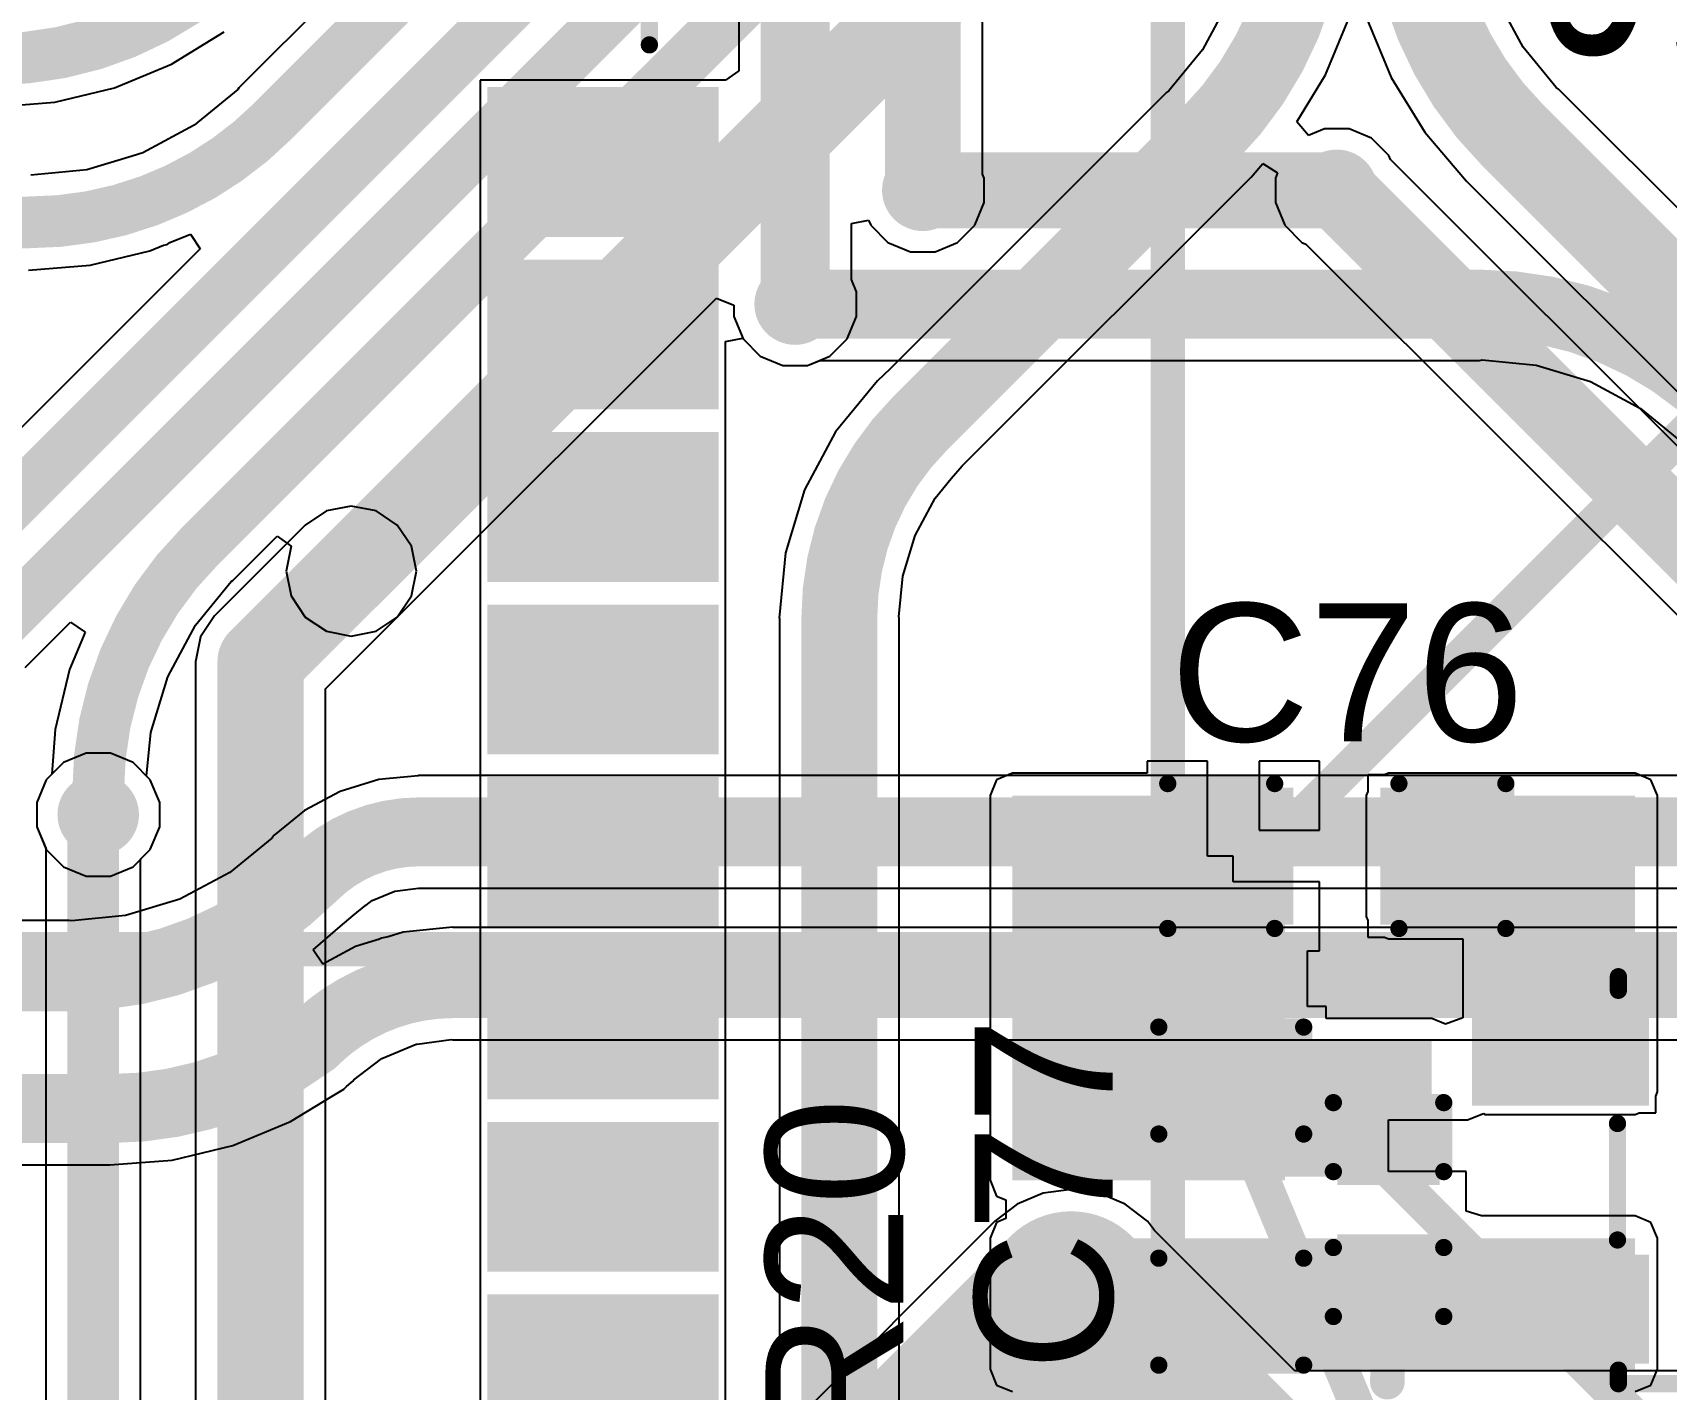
# Model space of a CAD drawing. Header units: millimetres. Extents: x -0.86 to 3.12, y -2.15 to 0.92.
# Drawn here: x 0.7643 to 1.2378, y -0.8927 to -0.4994 of the extents above; entities that cross this region are included whole.
import ezdxf

# ---------------------------------------------------------------- set-up
doc = ezdxf.new("R2010")
doc.units = ezdxf.units.MM
doc.header["$MEASUREMENT"] = 0
for name, color, linetype in [('BottomLayer', 5, 'Continuous'), ('Mechanical1', 6, 'Continuous'), ('Mechanical2', 216, 'Continuous'), ('TopLayer', 1, 'Continuous'), ('TopOverlay', 2, 'Continuous'), ('TopPaste', 8, 'Continuous'), ('TopSolder', 216, 'Continuous'), ('ViaHoleLayer', 16, 'Continuous')]:
    doc.layers.add(name, color=color, linetype=linetype)
doc.styles.add('Arial', font='', dxfattribs={"height": 0.2})
doc.styles.get('Arial').set_extended_font_data('Arial')

# ---------------------------------------------------------------- blocks, each defined once
blk = doc.blocks.new('38_SMD_M______12')
at = {"layer": 'TopLayer'}
for points in [[(-0.14252, -0.37913), (-0.14252, -0.32008), (-0.10709, -0.32008), (-0.10709, -0.37913)], [(-0.09252, -0.37913), (-0.09252, -0.32008), (-0.05709, -0.32008), (-0.05709, -0.37913)], [(-0.04252, -0.37913), (-0.04252, -0.32008), (-0.00709, -0.32008), (-0.00709, -0.37913)], [(0.00748, -0.37913), (0.00748, -0.32008), (0.04291, -0.32008), (0.04291, -0.37913)], [(0.05748, -0.37913), (0.05748, -0.32008), (0.09291, -0.32008), (0.09291, -0.37913)], [(0.10748, -0.37913), (0.10748, -0.32008), (0.14291, -0.32008), (0.14291, -0.37913)], [(0.15748, -0.37913), (0.15748, -0.32008), (0.19291, -0.32008), (0.19291, -0.37913)], [(0.20748, -0.37913), (0.20748, -0.32008), (0.24291, -0.32008), (0.24291, -0.37913)]]:
    blk.add_hatch(color=1, dxfattribs=at).paths.add_polyline_path(points)
at = {"layer": 'TopPaste'}
for points in [[(-0.14252, -0.37913), (-0.14252, -0.32008), (-0.10709, -0.32008), (-0.10709, -0.37913)], [(-0.09252, -0.37913), (-0.09252, -0.32008), (-0.05709, -0.32008), (-0.05709, -0.37913)], [(-0.04252, -0.37913), (-0.04252, -0.32008), (-0.00709, -0.32008), (-0.00709, -0.37913)], [(0.00748, -0.37913), (0.00748, -0.32008), (0.04291, -0.32008), (0.04291, -0.37913)], [(0.05748, -0.37913), (0.05748, -0.32008), (0.09291, -0.32008), (0.09291, -0.37913)], [(0.10748, -0.37913), (0.10748, -0.32008), (0.14291, -0.32008), (0.14291, -0.37913)], [(0.15748, -0.37913), (0.15748, -0.32008), (0.19291, -0.32008), (0.19291, -0.37913)], [(0.20748, -0.37913), (0.20748, -0.32008), (0.24291, -0.32008), (0.24291, -0.37913)]]:
    blk.add_hatch(color=8, dxfattribs=at).paths.add_polyline_path(points)
at = {"layer": 'TopSolder'}
for points in [[(-0.14652, -0.38313), (-0.14652, -0.31608), (-0.10309, -0.31608), (-0.10309, -0.38313)], [(-0.09652, -0.38313), (-0.09652, -0.31608), (-0.05309, -0.31608), (-0.05309, -0.38313)], [(-0.04652, -0.38313), (-0.04652, -0.31608), (-0.00309, -0.31608), (-0.00309, -0.38313)], [(0.00348, -0.38313), (0.00348, -0.31608), (0.04691, -0.31608), (0.04691, -0.38313)], [(0.05348, -0.38313), (0.05348, -0.31608), (0.09691, -0.31608), (0.09691, -0.38313)], [(0.10348, -0.38313), (0.10348, -0.31608), (0.14691, -0.31608), (0.14691, -0.38313)], [(0.15348, -0.38313), (0.15348, -0.31608), (0.19691, -0.31608), (0.19691, -0.38313)], [(0.20348, -0.38313), (0.20348, -0.31608), (0.24691, -0.31608), (0.24691, -0.38313)]]:
    blk.add_hatch(color=216, dxfattribs=at).paths.add_polyline_path(points)
at = {"layer": 'TopOverlay', "const_width": 0.005}
blk.add_lwpolyline([(0.25916, -0.36308), (0.35716, -0.36308)], dxfattribs=at)
at = {"layer": 'TopOverlay', "const_width": 0.0025}
blk.add_lwpolyline([(0.25791, -0.36308, 1), (0.26041, -0.36308, 1)], format="xyb", close=True, dxfattribs=at)
blk = doc.blocks.new('SOT_23_5_80')
at = {"layer": 'TopLayer'}
for points in [[(-0.07283, 0.04921), (-0.02953, 0.04921), (-0.02953, 0.02559), (-0.07283, 0.02559)], [(0.02953, 0.04921), (0.07283, 0.04921), (0.07283, 0.02559), (0.02953, 0.02559)], [(-0.07283, 0.01181), (-0.02953, 0.01181), (-0.02953, -0.01181), (-0.07283, -0.01181)], [(-0.07283, -0.02559), (-0.02953, -0.02559), (-0.02953, -0.04921), (-0.07283, -0.04921)], [(0.02953, -0.02559), (0.07283, -0.02559), (0.07283, -0.04921), (0.02953, -0.04921)]]:
    blk.add_hatch(color=1, dxfattribs=at).paths.add_polyline_path(points)
at = {"layer": 'TopPaste'}
for points in [[(-0.07283, 0.04921), (-0.02953, 0.04921), (-0.02953, 0.02559), (-0.07283, 0.02559)], [(0.02953, 0.04921), (0.07283, 0.04921), (0.07283, 0.02559), (0.02953, 0.02559)], [(-0.07283, 0.01181), (-0.02953, 0.01181), (-0.02953, -0.01181), (-0.07283, -0.01181)], [(-0.07283, -0.02559), (-0.02953, -0.02559), (-0.02953, -0.04921), (-0.07283, -0.04921)], [(0.02953, -0.02559), (0.07283, -0.02559), (0.07283, -0.04921), (0.02953, -0.04921)]]:
    blk.add_hatch(color=8, dxfattribs=at).paths.add_polyline_path(points)
at = {"layer": 'TopSolder'}
for points in [[(-0.07683, 0.05321), (-0.02553, 0.05321), (-0.02553, 0.02159), (-0.07683, 0.02159)], [(0.02553, 0.05321), (0.07683, 0.05321), (0.07683, 0.02159), (0.02553, 0.02159)], [(-0.07683, 0.01581), (-0.02553, 0.01581), (-0.02553, -0.01581), (-0.07683, -0.01581)], [(-0.07683, -0.02159), (-0.02553, -0.02159), (-0.02553, -0.05321), (-0.07683, -0.05321)], [(0.02553, -0.02159), (0.07683, -0.02159), (0.07683, -0.05321), (0.02553, -0.05321)]]:
    blk.add_hatch(color=216, dxfattribs=at).paths.add_polyline_path(points)
at = {"layer": 'TopOverlay', "const_width": 0.005}
for points in [[(0.03439, 0.059), (-0.03461, 0.059)], [(-0.03461, 0.059), (-0.03461, 0.05506)], [(0.03439, 0.059), (0.03439, 0.05506)], [(-0.079, 0.037), (-0.084, 0.042)], [(-0.084, 0.042), (-0.084, 0.032)], [(-0.079, 0.037), (-0.084, 0.032)], [(0.03465, 0.01732), (0.03465, -0.01646)], [(-0.03461, -0.05506), (-0.03461, -0.059)], [(0.03439, -0.059), (-0.03461, -0.059)], [(0.03439, -0.05506), (0.03439, -0.059)]]:
    blk.add_lwpolyline(points, dxfattribs=at)
at = {"layer": 'TopOverlay', "const_width": 0.0025}
for points in [[(-0.03586, 0.059, 1), (-0.03336, 0.059, 1)], [(-0.03586, 0.059, 1), (-0.03336, 0.059, 1)], [(-0.03586, 0.05506, 1), (-0.03336, 0.05506, 1)], [(0.03314, 0.059, 1), (0.03564, 0.059, 1)], [(0.03314, 0.059, 1), (0.03564, 0.059, 1)], [(0.03314, 0.05506, 1), (0.03564, 0.05506, 1)], [(-0.08525, 0.042, 1), (-0.08275, 0.042, 1)], [(-0.08525, 0.042, 1), (-0.08275, 0.042, 1)], [(-0.08025, 0.037, 1), (-0.07775, 0.037, 1)], [(-0.08025, 0.037, 1), (-0.07775, 0.037, 1)], [(-0.08525, 0.032, 1), (-0.08275, 0.032, 1)], [(-0.08525, 0.032, 1), (-0.08275, 0.032, 1)], [(0.0334, 0.01732, 1), (0.0359, 0.01732, 1)], [(0.0334, -0.01646, 1), (0.0359, -0.01646, 1)], [(-0.03586, -0.05506, 1), (-0.03336, -0.05506, 1)], [(-0.03586, -0.059, 1), (-0.03336, -0.059, 1)], [(-0.03586, -0.059, 1), (-0.03336, -0.059, 1)], [(0.03314, -0.05506, 1), (0.03564, -0.05506, 1)], [(0.03314, -0.059, 1), (0.03564, -0.059, 1)], [(0.03314, -0.059, 1), (0.03564, -0.059, 1)]]:
    blk.add_lwpolyline(points, format="xyb", close=True, dxfattribs=at)
blk = doc.blocks.new('C___0402_103')
at = {"layer": 'TopLayer'}
for points in [[(-0.0275, -0.0125), (-0.0275, 0.0125), (-0.0095, 0.0125), (-0.0095, -0.0125)], [(0.0095, -0.0125), (0.0095, 0.0125), (0.0275, 0.0125), (0.0275, -0.0125)]]:
    blk.add_hatch(color=1, dxfattribs=at).paths.add_polyline_path(points)
at = {"layer": 'TopPaste'}
for points in [[(-0.0275, -0.0125), (-0.0275, 0.0125), (-0.0095, 0.0125), (-0.0095, -0.0125)], [(0.0095, -0.0125), (0.0095, 0.0125), (0.0275, 0.0125), (0.0275, -0.0125)]]:
    blk.add_hatch(color=8, dxfattribs=at).paths.add_polyline_path(points)
at = {"layer": 'TopSolder'}
for points in [[(-0.02986, -0.01486), (-0.02986, 0.01486), (-0.00714, 0.01486), (-0.00714, -0.01486)], [(0.00714, -0.01486), (0.00714, 0.01486), (0.02986, 0.01486), (0.02986, -0.01486)]]:
    blk.add_hatch(color=216, dxfattribs=at).paths.add_polyline_path(points)
at = {"layer": 'TopOverlay', "const_width": 0.005}
for points in [[(-0.011, 0.016), (-0.031, 0.016)], [(-0.031, -0.016), (-0.031, 0.016)], [(0.031, 0.016), (0.011, 0.016)], [(0.031, -0.016), (0.031, 0.016)], [(-0.011, -0.016), (-0.031, -0.016)], [(0.031, -0.016), (0.011, -0.016)]]:
    blk.add_lwpolyline(points, dxfattribs=at)
at = {"layer": 'TopOverlay', "const_width": 0.0025}
for points in [[(-0.03225, 0.016, 1), (-0.02975, 0.016, 1)], [(-0.03225, 0.016, 1), (-0.02975, 0.016, 1)], [(-0.01225, 0.016, 1), (-0.00975, 0.016, 1)], [(0.00975, 0.016, 1), (0.01225, 0.016, 1)], [(0.02975, 0.016, 1), (0.03225, 0.016, 1)], [(0.02975, 0.016, 1), (0.03225, 0.016, 1)], [(-0.03225, -0.016, 1), (-0.02975, -0.016, 1)], [(-0.03225, -0.016, 1), (-0.02975, -0.016, 1)], [(-0.01225, -0.016, 1), (-0.00975, -0.016, 1)], [(0.00975, -0.016, 1), (0.01225, -0.016, 1)], [(0.02975, -0.016, 1), (0.03225, -0.016, 1)], [(0.02975, -0.016, 1), (0.03225, -0.016, 1)]]:
    blk.add_lwpolyline(points, format="xyb", close=True, dxfattribs=at)
blk = doc.blocks.new('C___0603_104')
at = {"layer": 'TopLayer'}
for points in [[(-0.015, 0.0175), (-0.015, -0.0175), (-0.045, -0.0175), (-0.045, 0.0175)], [(0.045, 0.0175), (0.045, -0.0175), (0.015, -0.0175), (0.015, 0.0175)]]:
    blk.add_hatch(color=1, dxfattribs=at).paths.add_polyline_path(points)
at = {"layer": 'TopPaste'}
for points in [[(-0.015, 0.0175), (-0.015, -0.0175), (-0.045, -0.0175), (-0.045, 0.0175)], [(0.045, 0.0175), (0.045, -0.0175), (0.015, -0.0175), (0.015, 0.0175)]]:
    blk.add_hatch(color=8, dxfattribs=at).paths.add_polyline_path(points)
at = {"layer": 'TopSolder'}
for points in [[(-0.01264, 0.01986), (-0.01264, -0.01986), (-0.04736, -0.01986), (-0.04736, 0.01986)], [(0.04736, 0.01986), (0.04736, -0.01986), (0.01264, -0.01986), (0.01264, 0.01986)]]:
    blk.add_hatch(color=216, dxfattribs=at).paths.add_polyline_path(points)
at = {"layer": 'TopOverlay', "const_width": 0.005}
for points in [[(-0.049, -0.021), (-0.049, 0.021)], [(-0.018, 0.021), (-0.049, 0.021)], [(0.049, 0.021), (0.018, 0.021)], [(0.049, -0.021), (0.049, 0.021)], [(-0.018, -0.021), (-0.049, -0.021)], [(0.049, -0.021), (0.018, -0.021)]]:
    blk.add_lwpolyline(points, dxfattribs=at)
at = {"layer": 'TopOverlay', "const_width": 0.0025}
for points in [[(-0.05025, 0.021, 1), (-0.04775, 0.021, 1)], [(-0.05025, 0.021, 1), (-0.04775, 0.021, 1)], [(-0.01925, 0.021, 1), (-0.01675, 0.021, 1)], [(0.01675, 0.021, 1), (0.01925, 0.021, 1)], [(0.04775, 0.021, 1), (0.05025, 0.021, 1)], [(0.04775, 0.021, 1), (0.05025, 0.021, 1)], [(-0.05025, -0.021, 1), (-0.04775, -0.021, 1)], [(-0.05025, -0.021, 1), (-0.04775, -0.021, 1)], [(-0.01925, -0.021, 1), (-0.01675, -0.021, 1)], [(0.01675, -0.021, 1), (0.01925, -0.021, 1)], [(0.04775, -0.021, 1), (0.05025, -0.021, 1)], [(0.04775, -0.021, 1), (0.05025, -0.021, 1)]]:
    blk.add_lwpolyline(points, format="xyb", close=True, dxfattribs=at)
blk = doc.blocks.new('C___0603_105')
at = {"layer": 'TopLayer'}
for points in [[(-0.015, 0.0175), (-0.015, -0.0175), (-0.045, -0.0175), (-0.045, 0.0175)], [(0.045, 0.0175), (0.045, -0.0175), (0.015, -0.0175), (0.015, 0.0175)]]:
    blk.add_hatch(color=1, dxfattribs=at).paths.add_polyline_path(points)
at = {"layer": 'TopPaste'}
for points in [[(-0.015, 0.0175), (-0.015, -0.0175), (-0.045, -0.0175), (-0.045, 0.0175)], [(0.045, 0.0175), (0.045, -0.0175), (0.015, -0.0175), (0.015, 0.0175)]]:
    blk.add_hatch(color=8, dxfattribs=at).paths.add_polyline_path(points)
at = {"layer": 'TopSolder'}
for points in [[(-0.01264, 0.01986), (-0.01264, -0.01986), (-0.04736, -0.01986), (-0.04736, 0.01986)], [(0.04736, 0.01986), (0.04736, -0.01986), (0.01264, -0.01986), (0.01264, 0.01986)]]:
    blk.add_hatch(color=216, dxfattribs=at).paths.add_polyline_path(points)
at = {"layer": 'TopOverlay', "const_width": 0.005}
for points in [[(-0.049, -0.021), (-0.049, 0.021)], [(-0.049, 0.021), (-0.018, 0.021)], [(0.018, 0.021), (0.049, 0.021)], [(0.049, -0.021), (0.049, 0.021)], [(-0.049, -0.021), (-0.018, -0.021)], [(0.018, -0.021), (0.049, -0.021)]]:
    blk.add_lwpolyline(points, dxfattribs=at)
at = {"layer": 'TopOverlay', "const_width": 0.0025}
for points in [[(-0.05025, 0.021, 1), (-0.04775, 0.021, 1)], [(-0.05025, 0.021, 1), (-0.04775, 0.021, 1)], [(-0.01925, 0.021, 1), (-0.01675, 0.021, 1)], [(0.01675, 0.021, 1), (0.01925, 0.021, 1)], [(0.04775, 0.021, 1), (0.05025, 0.021, 1)], [(0.04775, 0.021, 1), (0.05025, 0.021, 1)], [(-0.05025, -0.021, 1), (-0.04775, -0.021, 1)], [(-0.05025, -0.021, 1), (-0.04775, -0.021, 1)], [(-0.01925, -0.021, 1), (-0.01675, -0.021, 1)], [(0.01675, -0.021, 1), (0.01925, -0.021, 1)], [(0.04775, -0.021, 1), (0.05025, -0.021, 1)], [(0.04775, -0.021, 1), (0.05025, -0.021, 1)]]:
    blk.add_lwpolyline(points, format="xyb", close=True, dxfattribs=at)

msp = doc.modelspace()

# ---------------------------------------------------------------- hatches: boundary and pattern name
at = {"layer": 'BottomLayer'}
h = msp.add_hatch(color=5, dxfattribs=at)
edge = h.paths.add_edge_path()
edge.add_arc((1.02228, -0.54505), 0.01181, 0, 360)
h = msp.add_hatch(color=5, dxfattribs=at)
edge = h.paths.add_edge_path()
edge.add_arc((1.14228, -0.54505), 0.01181, 0, 360)
h = msp.add_hatch(color=5, dxfattribs=at)
edge = h.paths.add_edge_path()
edge.add_arc((0.98528, -0.57805), 0.01181, 0, 360)
h = msp.add_hatch(color=5, dxfattribs=at)
edge = h.paths.add_edge_path()
edge.add_arc((0.85663, -0.65544), 0.01181, 0, 360)
h = msp.add_hatch(color=5, dxfattribs=at)
edge = h.paths.add_edge_path()
edge.add_arc((0.78328, -0.72605), 0.01181, 0, 360)
h = msp.add_hatch(color=5, dxfattribs=at)
edge = h.paths.add_edge_path()
edge.add_arc((1.06817, -0.80881), 0.01181, 0, 360)
h = msp.add_hatch(color=5, dxfattribs=at)
edge = h.paths.add_edge_path()
edge.add_arc((1.06528, -0.86605), 0.01181, 0, 360)
at = {"layer": 'TopLayer'}
h = msp.add_hatch(color=1, dxfattribs=at)
edge = h.paths.add_edge_path()
edge.add_arc((1.02228, -0.54505), 0.01181, 0, 360)
h = msp.add_hatch(color=1, dxfattribs=at)
edge = h.paths.add_edge_path()
edge.add_arc((1.14228, -0.54505), 0.01181, 0, 360)
h = msp.add_hatch(color=1, dxfattribs=at)
edge = h.paths.add_edge_path()
edge.add_arc((0.98528, -0.57805), 0.01181, 0, 360)
h = msp.add_hatch(color=1, dxfattribs=at)
edge = h.paths.add_edge_path()
edge.add_arc((0.85663, -0.65544), 0.01181, 0, 360)
h = msp.add_hatch(color=1, dxfattribs=at)
edge = h.paths.add_edge_path()
edge.add_arc((0.78328, -0.72605), 0.01181, 0, 360)
for points in [[(1.04828, -0.83205), (1.12728, -0.83205), (1.12728, -0.72055), (1.04828, -0.72055)], [(1.15728, -0.75555), (1.22875, -0.75555), (1.22875, -0.72055), (1.15728, -0.72055)], [(1.18528, -0.80646), (1.22875, -0.80646), (1.22875, -0.72055), (1.18528, -0.72055)], [(1.09418, -0.83105), (1.16978, -0.83105), (1.16978, -0.79165), (1.09418, -0.79165)], [(1.04828, -0.88685), (1.22875, -0.88685), (1.22875, -0.84887), (1.04828, -0.84887)]]:
    msp.add_hatch(color=1, dxfattribs=at).paths.add_polyline_path(points)
h = msp.add_hatch(color=1, dxfattribs=at)
edge = h.paths.add_edge_path()
edge.add_arc((1.06817, -0.80881), 0.01181, 0, 360)
h = msp.add_hatch(color=1, dxfattribs=at)
edge = h.paths.add_edge_path()
edge.add_arc((1.06528, -0.86605), 0.01181, 0, 360)
at = {"layer": 'ViaHoleLayer'}
h = msp.add_hatch(color=16, dxfattribs=at)
edge = h.paths.add_edge_path()
edge.add_arc((1.02228, -0.54505), 0.00591, 0, 360)
h = msp.add_hatch(color=16, dxfattribs=at)
edge = h.paths.add_edge_path()
edge.add_arc((1.14228, -0.54505), 0.00591, 0, 360)
h = msp.add_hatch(color=16, dxfattribs=at)
edge = h.paths.add_edge_path()
edge.add_arc((0.98528, -0.57805), 0.00591, 0, 360)
h = msp.add_hatch(color=16, dxfattribs=at)
edge = h.paths.add_edge_path()
edge.add_arc((0.85663, -0.65544), 0.00591, 0, 360)
h = msp.add_hatch(color=16, dxfattribs=at)
edge = h.paths.add_edge_path()
edge.add_arc((0.78328, -0.72605), 0.00591, 0, 360)
h = msp.add_hatch(color=16, dxfattribs=at)
edge = h.paths.add_edge_path()
edge.add_arc((1.06817, -0.80881), 0.00591, 0, 360)
h = msp.add_hatch(color=16, dxfattribs=at)
edge = h.paths.add_edge_path()
edge.add_arc((1.06528, -0.86605), 0.00591, 0, 360)

# ---------------------------------------------------------------- linework, layer by layer
at = {"layer": 'BottomLayer'}
for p, q in [((1.15453, -0.18488), (0.82408, -0.51533)), ((0.80454, -0.50849), (0.81978, -0.49915)), ((0.78804, -0.51533), (0.80454, -0.50849)), ((0.77067, -0.5195), (0.78804, -0.51533)), ((0.82373, -0.51584), (0.81111, -0.5262)), ((0.82408, -0.51533), (0.82373, -0.51584)), ((0.75286, -0.5209), (0.77067, -0.5195)), ((0.81111, -0.5262), (0.79617, -0.53419)), ((0.79617, -0.53419), (0.79314, -0.53511)), ((0.77996, -0.53911), (0.7637, -0.54071)), ((0.79314, -0.53511), (0.77996, -0.53911)), ((0.80407, -0.56023), (0.81002, -0.55776)), ((0.81002, -0.55776), (0.81286, -0.562)), ((0.81286, -0.562), (0.70232, -0.67254)), ((0.78091, -0.5668), (0.79828, -0.56263)), ((0.79828, -0.56263), (0.80224, -0.56099)), ((0.80224, -0.56099), (0.80323, -0.56079)), ((0.80323, -0.56079), (0.80407, -0.56023)), ((0.7631, -0.5682), (0.78091, -0.5668)), ((0.86997, -0.66878), (0.96247, -0.57628)), ((0.96247, -0.57628), (0.96747, -0.57835)), ((0.96747, -0.57835), (0.96747, -0.58159)), ((0.96747, -0.58159), (0.97018, -0.58814)), ((0.97018, -0.58814), (0.97519, -0.59315)), ((0.97519, -0.59315), (0.98174, -0.59586)), ((0.98174, -0.59586), (0.98882, -0.59586)), ((0.98882, -0.59586), (0.99244, -0.59436)), ((0.99244, -0.59436), (1.18368, -0.59436)), ((1.18368, -0.59436), (1.18441, -0.59421)), ((1.18441, -0.59421), (1.20005, -0.59575)), ((1.20005, -0.59575), (1.21579, -0.60053)), ((1.21579, -0.60053), (1.23029, -0.60828)), ((1.23029, -0.60828), (1.24244, -0.61825)), ((0.8223, -0.65816), (0.83511, -0.64535)), ((0.83511, -0.64535), (0.8392, -0.64822)), ((0.8392, -0.64822), (0.83777, -0.65544)), ((0.82179, -0.6585), (0.8223, -0.65816)), ((0.83777, -0.65544), (0.8392, -0.66266)), ((0.81143, -0.67113), (0.82179, -0.6585)), ((0.8392, -0.66266), (0.84329, -0.66878)), ((0.76211, -0.68343), (0.77525, -0.67029)), ((0.77525, -0.67029), (0.77949, -0.67312)), ((0.80344, -0.68607), (0.81143, -0.67113)), ((0.84329, -0.66878), (0.84941, -0.67287)), ((0.86385, -0.67287), (0.86997, -0.66878)), ((0.77949, -0.67312), (0.775, -0.68396)), ((0.84941, -0.67287), (0.85663, -0.6743)), ((0.85663, -0.6743), (0.86385, -0.67287)), ((0.775, -0.68396), (0.77083, -0.70133)), ((0.79852, -0.70228), (0.80344, -0.68607)), ((0.77083, -0.70133), (0.76981, -0.71433)), ((0.79728, -0.71486), (0.79852, -0.70228)), ((0.76981, -0.71433), (0.76818, -0.71596)), ((0.79838, -0.71596), (0.79728, -0.71486)), ((0.87599, -0.71478), (0.86461, -0.71591)), ((0.87625, -0.71473), (0.87599, -0.71478)), ((1.74112, -0.71473), (0.87625, -0.71473)), ((0.76818, -0.71596), (0.76547, -0.7225)), ((0.80109, -0.7225), (0.79838, -0.71596)), ((0.85341, -0.7193), (0.8431, -0.72482)), ((0.86461, -0.71591), (0.85341, -0.7193)), ((0.76547, -0.7225), (0.76547, -0.72959)), ((0.80109, -0.72959), (0.80109, -0.7225)), ((0.8431, -0.72482), (0.83431, -0.73202)), ((0.76547, -0.72959), (0.76818, -0.73614)), ((0.79838, -0.73614), (0.80109, -0.72959)), ((0.83362, -0.73284), (0.82147, -0.74281)), ((0.83403, -0.73222), (0.83362, -0.73284)), ((0.83405, -0.73221), (0.83403, -0.73222)), ((0.83406, -0.73219), (0.83405, -0.73221)), ((0.83431, -0.73202), (0.83406, -0.73219)), ((0.76818, -0.73614), (0.77319, -0.74115)), ((0.79337, -0.74115), (0.79838, -0.73614)), ((0.77319, -0.74115), (0.77974, -0.74386)), ((0.78682, -0.74386), (0.79337, -0.74115)), ((0.82147, -0.74281), (0.80697, -0.75056)), ((0.77974, -0.74386), (0.78682, -0.74386)), ((0.86923, -0.74824), (0.87612, -0.74733)), ((0.87612, -0.74733), (0.87625, -0.74736)), ((0.87625, -0.74736), (1.74112, -0.74736)), ((0.80697, -0.75056), (0.79123, -0.75534)), ((0.85714, -0.75532), (0.86089, -0.75233)), ((0.86089, -0.75233), (0.8609, -0.75232)), ((0.8609, -0.75232), (0.86269, -0.75095)), ((0.86269, -0.75095), (0.86923, -0.74824)), ((0.77486, -0.75673), (0.70544, -0.75673)), ((0.77559, -0.75688), (0.77486, -0.75673)), ((0.79123, -0.75534), (0.77559, -0.75688)), ((0.85344, -0.75848), (0.85714, -0.75532)), ((0.84554, -0.76523), (0.85344, -0.75848)), ((0.86485, -0.76218), (0.85789, -0.7643)), ((0.8654, -0.76182), (0.86485, -0.76218)), ((0.86729, -0.76145), (0.8654, -0.76182)), ((0.8717, -0.76011), (0.86729, -0.76145)), ((0.88607, -0.75869), (0.8717, -0.76011)), ((0.88607, -0.75873), (0.88607, -0.75869)), ((1.73712, -0.75873), (0.88607, -0.75873)), ((0.84837, -0.76939), (0.84554, -0.76523)), ((0.85789, -0.7643), (0.84837, -0.76939)), ((0.8655, -0.79671), (0.87542, -0.7926)), ((0.87542, -0.7926), (0.87572, -0.79256)), ((0.87572, -0.79256), (0.88557, -0.79126)), ((0.88557, -0.79126), (0.88607, -0.79136)), ((0.88607, -0.79136), (1.73712, -0.79136)), ((0.85739, -0.80293), (0.86307, -0.79857)), ((0.86307, -0.79857), (0.8655, -0.79671)), ((0.85444, -0.8056), (0.85526, -0.8049)), ((0.85526, -0.8049), (0.8571, -0.80336)), ((0.8571, -0.80336), (0.85739, -0.80293)), ((0.83902, -0.81505), (0.85108, -0.80766)), ((0.85108, -0.80766), (0.85444, -0.8056)), ((0.8223, -0.82197), (0.83902, -0.81505)), ((0.80471, -0.8262), (0.8223, -0.82197)), ((0.70261, -0.82757), (0.78668, -0.82757)), ((0.78668, -0.82761), (0.80471, -0.8262)), ((0.78668, -0.82757), (0.78668, -0.82761)), ((1.05719, -0.83584), (1.04964, -0.83897)), ((1.06528, -0.83478), (1.05719, -0.83584)), ((1.07337, -0.83584), (1.06528, -0.83478)), ((1.08091, -0.83897), (1.07337, -0.83584)), ((1.04964, -0.83897), (1.04317, -0.84394)), ((1.08739, -0.84394), (1.08091, -0.83897)), ((1.04317, -0.84394), (0.97689, -0.91022)), ((1.08947, -0.84665), (1.08739, -0.84394)), ((1.13015, -0.88733), (1.08947, -0.84665)), ((1.46586, -0.88733), (1.13015, -0.88733))]:
    msp.add_line(p, q, dxfattribs=at)
for points, const_width in [([(0.70852, -0.6858), (1.20009, -0.19424)], 0.015), ([(0.83381, -0.52506), (1.16426, -0.19461)], 0.015), ([(0.75238, -0.67369), (1.19605, -0.23002)], 0.015), ([(0.81257, -0.64843), (1.19717, -0.26382)], 0.015), ([(0.85663, -0.65544), (1.23373, -0.27834)], 0.025), ([(1.02228, -0.54505), (1.14228, -0.54505)], 0.022), ([(0.64966, -0.55435), (0.7631, -0.55435)], 0.015), ([(0.98528, -0.57805), (1.18368, -0.57805)], 0.02), ([(0.78328, -0.72605), (0.78328, -0.71914)], 0.015), ([(0.87625, -0.73105), (1.74828, -0.73105)], 0.02), ([(0.70544, -0.77305), (0.77486, -0.77305)], 0.02), ([(0.88607, -0.77505), (1.74428, -0.77505)], 0.02), ([(0.70261, -0.81126), (0.78668, -0.81126)], 0.02), ([(0.999, -0.93233), (1.06528, -0.86605)], 0.05), ([(1.06528, -0.86668), (1.1172, -0.9186)], 0.05)]:
    msp.add_lwpolyline(points, dxfattribs=dict(at, const_width=const_width))
for points, const_width in [([(0.82357, -0.47776, -0.198912), (0.75286, -0.50705)], 0.015), ([(0.83381, -0.52506, -0.107734), (0.79796, -0.54808)], 0.015), ([(0.79796, -0.54808, -0.089266), (0.7631, -0.55435)], 0.015), ([(1.18368, -0.57805, -0.198912), (1.25439, -0.60734)], 0.02), ([(0.78328, -0.71914, -0.198912), (0.81257, -0.64843)], 0.015), ([(0.8456, -0.74373, -0.198673), (0.87625, -0.73105)], 0.02), ([(0.84557, -0.74376, -0.198912), (0.77486, -0.77305)], 0.02), ([(0.84557, -0.74376, -0.00023), (0.8456, -0.74373)], 0.02), ([(0.85382, -0.78499, -0.086085), (0.87164, -0.77689)], 0.02), ([(0.87164, -0.77689, -0.063749), (0.88607, -0.77505)], 0.02), ([(0.84557, -0.79182, -0.046848), (0.85382, -0.78499)], 0.02), ([(0.84557, -0.79182, -0.160767), (0.78668, -0.81126)], 0.02)]:
    msp.add_lwpolyline(points, format="xyb", dxfattribs=dict(at, const_width=const_width))
for points, const_width in [([(0.83006, -0.52506, 1), (0.83756, -0.52506, 1)], 0.0075), ([(0.83006, -0.52506, 1), (0.83756, -0.52506, 1)], 0.0075), ([(1.01678, -0.54505, 1), (1.02778, -0.54505, 1)], 0.011), ([(1.13678, -0.54505, 1), (1.14778, -0.54505, 1)], 0.011), ([(0.79421, -0.54808, 1), (0.80171, -0.54808, 1)], 0.0075), ([(0.79421, -0.54808, 1), (0.80171, -0.54808, 1)], 0.0075), ([(0.75935, -0.55435, 1), (0.76685, -0.55435, 1)], 0.0075), ([(0.75935, -0.55435, 1), (0.76685, -0.55435, 1)], 0.0075), ([(0.98028, -0.57805, 1), (0.99028, -0.57805, 1)], 0.01), ([(1.17868, -0.57805, 1), (1.18868, -0.57805, 1)], 0.01), ([(1.17868, -0.57805, 1), (1.18868, -0.57805, 1)], 0.01), ([(0.80882, -0.64843, 1), (0.81632, -0.64843, 1)], 0.0075), ([(0.80882, -0.64843, 1), (0.81632, -0.64843, 1)], 0.0075), ([(0.85038, -0.65544, 1), (0.86288, -0.65544, 1)], 0.0125), ([(0.77953, -0.71914, 1), (0.78703, -0.71914, 1)], 0.0075), ([(0.77953, -0.71914, 1), (0.78703, -0.71914, 1)], 0.0075), ([(0.77953, -0.72605, 1), (0.78703, -0.72605, 1)], 0.0075), ([(0.87125, -0.73105, 1), (0.88125, -0.73105, 1)], 0.01), ([(0.87125, -0.73105, 1), (0.88125, -0.73105, 1)], 0.01), ([(0.84057, -0.74376, 1), (0.85057, -0.74376, 1)], 0.01), ([(0.84057, -0.74376, 1), (0.85057, -0.74376, 1)], 0.01), ([(0.8406, -0.74373, 1), (0.8506, -0.74373, 1)], 0.01), ([(0.8406, -0.74373, 1), (0.8506, -0.74373, 1)], 0.01), ([(0.76986, -0.77305, 1), (0.77986, -0.77305, 1)], 0.01), ([(0.76986, -0.77305, 1), (0.77986, -0.77305, 1)], 0.01), ([(0.86664, -0.77689, 1), (0.87664, -0.77689, 1)], 0.01), ([(0.86664, -0.77689, 1), (0.87664, -0.77689, 1)], 0.01), ([(0.88107, -0.77505, 1), (0.89107, -0.77505, 1)], 0.01), ([(0.88107, -0.77505, 1), (0.89107, -0.77505, 1)], 0.01), ([(0.84882, -0.78499, 1), (0.85882, -0.78499, 1)], 0.01), ([(0.84882, -0.78499, 1), (0.85882, -0.78499, 1)], 0.01), ([(0.84057, -0.79182, 1), (0.85057, -0.79182, 1)], 0.01), ([(0.84057, -0.79182, 1), (0.85057, -0.79182, 1)], 0.01), ([(0.78168, -0.81126, 1), (0.79168, -0.81126, 1)], 0.01), ([(0.78168, -0.81126, 1), (0.79168, -0.81126, 1)], 0.01), ([(1.05278, -0.86605, 1), (1.07778, -0.86605, 1)], 0.025), ([(1.05278, -0.86668, 1), (1.07778, -0.86668, 1)], 0.025)]:
    msp.add_lwpolyline(points, format="xyb", close=True, dxfattribs=dict(at, const_width=const_width))
at = {"layer": 'Mechanical1', "const_width": 0.01}
for points in [[(1.09328, -2.09985), (1.09328, 0.56948)], [(1.09328, -0.76505), (2.17428, 0.31595)], [(-0.40372, -0.76505), (2.58934, -0.76505)], [(1.09299, -0.7648), (1.66799, -2.14857)], [(1.09328, -0.76505), (2.17428, -1.84605)]]:
    msp.add_lwpolyline(points, dxfattribs=at)
msp.add_lwpolyline([(0.04081, 0.0156, -3.064051), (0.02964, -1.5299)], format="xyb", dxfattribs=at)
at = {"layer": 'Mechanical1', "const_width": 0.005}
for points in [[(1.09049, -0.7648, 1), (1.09549, -0.7648, 1)], [(1.09078, -0.76505, 1), (1.09578, -0.76505, 1)], [(1.09078, -0.76505, 1), (1.09578, -0.76505, 1)]]:
    msp.add_lwpolyline(points, format="xyb", close=True, dxfattribs=at)
at = {"layer": 'Mechanical2', "const_width": 0.01}
msp.add_lwpolyline([(1.99867, 0.21567, -1.122171), (-0.01159, -1.51329)], format="xyb", dxfattribs=at)
at = {"layer": 'Mechanical2'}
for points, const_width in [([(1.0934, -0.76517, 1), (1.09315, -0.76517, 1)], 0.01), ([(1.09065, -0.76517, 1), (1.09565, -0.76517, 1)], 0.005), ([(1.0909, -0.76517, 1), (1.0959, -0.76517, 1)], 0.005)]:
    msp.add_lwpolyline(points, format="xyb", close=True, dxfattribs=dict(at, const_width=const_width))
at = {"layer": 'TopLayer'}
for p, q in [((1.03961, -0.54035), (1.03961, -0.30305)), ((0.96896, -0.47691), (0.96896, -0.51044)), ((1.11105, -0.48997), (1.10339, -0.50431)), ((1.19628, -0.50357), (1.18876, -0.4895)), ((1.13903, -0.51153), (1.14579, -0.4952)), ((1.15102, -0.49535), (1.15805, -0.51232)), ((1.10339, -0.50431), (1.09357, -0.51626)), ((1.20586, -0.51524), (1.19628, -0.50357)), ((0.96896, -0.51044), (0.96508, -0.51313)), ((0.96396, -0.51313), (0.89403, -0.51313)), ((0.89403, -0.51313), (0.89403, -0.55813)), ((0.96508, -0.51313), (0.96396, -0.51313)), ((1.13067, -0.52516), (1.13903, -0.51153)), ((1.15805, -0.51232), (1.16779, -0.52822)), ((1.20658, -0.51573), (1.20586, -0.51524)), ((1.47111, -0.78025), (1.20658, -0.51573)), ((1.09291, -0.5167), (1.01275, -0.59686)), ((1.09357, -0.51626), (1.09291, -0.5167)), ((1.13409, -0.52916), (1.13067, -0.52516)), ((1.13874, -0.52724), (1.13409, -0.52916)), ((1.14582, -0.52724), (1.13874, -0.52724)), ((1.15237, -0.52995), (1.14582, -0.52724)), ((1.15738, -0.53496), (1.15237, -0.52995)), ((1.16779, -0.52822), (1.17991, -0.54241)), ((1.15786, -0.53611), (1.15738, -0.53496)), ((1.11745, -0.54124), (1.12079, -0.53732)), ((1.12079, -0.53732), (1.1251, -0.53997)), ((1.32053, -0.69879), (1.15786, -0.53611)), ((1.03727, -0.62138), (1.11742, -0.54122)), ((1.04009, -0.5415), (1.03961, -0.54035)), ((1.04009, -0.54859), (1.04009, -0.5415)), ((1.11742, -0.54122), (1.11745, -0.54124)), ((1.1251, -0.53997), (1.12447, -0.5415)), ((1.12447, -0.5415), (1.12447, -0.54859)), ((1.17991, -0.54241), (1.17991, -0.5424)), ((1.17991, -0.5424), (1.44443, -0.80693)), ((1.03738, -0.55514), (1.04009, -0.54859)), ((1.12447, -0.54859), (1.12718, -0.55514)), ((1.00159, -0.55471), (1.00659, -0.55372)), ((1.00659, -0.55372), (1.00718, -0.55514)), ((0.89403, -0.55813), (0.89403, -0.56185)), ((1.00159, -0.57089), (1.00159, -0.55471)), ((1.00718, -0.55514), (1.01219, -0.56015)), ((1.03237, -0.56015), (1.03738, -0.55514)), ((1.12718, -0.55514), (1.13219, -0.56015)), ((0.89403, -0.56185), (0.89403, -0.56557)), ((1.01219, -0.56015), (1.01874, -0.56286)), ((1.01874, -0.56286), (1.02582, -0.56286)), ((1.02582, -0.56286), (1.03237, -0.56015)), ((1.13219, -0.56015), (1.13334, -0.56062)), ((1.13334, -0.56062), (1.29095, -0.71823)), ((0.89403, -0.56557), (0.89403, -0.60813)), ((1.00309, -0.5745), (1.00159, -0.57089)), ((1.00309, -0.58159), (1.00309, -0.5745)), ((1.00038, -0.58814), (1.00309, -0.58159)), ((0.96508, -0.5889), (0.97008, -0.5879)), ((0.96508, -0.60813), (0.96508, -0.5889)), ((0.97008, -0.5879), (0.97018, -0.58814)), ((0.97018, -0.58814), (0.97519, -0.59315)), ((0.99537, -0.59315), (1.00038, -0.58814)), ((0.97519, -0.59315), (0.98174, -0.59586)), ((0.98174, -0.59586), (0.98882, -0.59586)), ((0.98882, -0.59586), (0.99537, -0.59315)), ((1.00912, -0.6003), (0.99702, -0.61505)), ((1.01275, -0.59686), (1.00912, -0.6003)), ((1.00912, -0.6003), (1.00912, -0.6003)), ((0.89403, -0.60813), (0.89403, -0.61185)), ((0.96508, -0.61185), (0.96508, -0.60813)), ((0.89403, -0.61185), (0.89403, -0.61557)), ((0.96508, -0.61557), (0.96508, -0.61185)), ((0.99702, -0.61505), (0.98802, -0.63188)), ((0.89403, -0.61557), (0.89403, -0.65813)), ((0.96508, -0.65813), (0.96508, -0.61557)), ((1.03054, -0.62859), (1.03373, -0.62491)), ((1.03373, -0.62491), (1.03727, -0.62138)), ((1.02584, -0.63431), (1.03054, -0.62859)), ((0.98802, -0.63188), (0.98248, -0.65014)), ((1.02005, -0.64515), (1.02584, -0.63431)), ((0.84941, -0.63801), (0.84329, -0.6421)), ((0.85663, -0.63658), (0.84941, -0.63801)), ((0.86385, -0.63801), (0.85663, -0.63658)), ((0.86997, -0.6421), (0.86385, -0.63801)), ((0.84329, -0.6421), (0.817, -0.66839)), ((0.87406, -0.64822), (0.86997, -0.6421)), ((0.87549, -0.65544), (0.87406, -0.64822)), ((1.01648, -0.65691), (1.02005, -0.64515)), ((0.98248, -0.65014), (0.98061, -0.66913)), ((0.87406, -0.66266), (0.87549, -0.65544)), ((0.89403, -0.65813), (0.89403, -0.66185)), ((0.96508, -0.66185), (0.96508, -0.65813)), ((1.01532, -0.66868), (1.01648, -0.65691)), ((0.86997, -0.66878), (0.87406, -0.66266)), ((0.89403, -0.66185), (0.89403, -0.66557)), ((0.96508, -0.66557), (0.96508, -0.66185)), ((0.89403, -0.66557), (0.89403, -0.70813)), ((0.96508, -0.70813), (0.96508, -0.66557)), ((0.817, -0.66839), (0.81291, -0.67451)), ((0.8492, -0.68954), (0.86997, -0.66878)), ((0.98061, -0.66913), (0.98075, -0.66913)), ((0.98075, -0.66913), (0.98075, -0.91813)), ((1.01541, -0.66913), (1.01532, -0.66868)), ((1.01541, -0.91813), (1.01541, -0.66913)), ((0.81291, -0.67451), (0.81148, -0.68173)), ((0.81148, -0.68173), (0.81148, -1.06747)), ((0.8492, -1.06701), (0.8492, -0.68954)), ((0.77974, -0.70824), (0.77319, -0.71095)), ((0.78682, -0.70824), (0.77974, -0.70824)), ((0.79337, -0.71095), (0.78682, -0.70824)), ((0.89403, -0.70813), (0.89403, -0.71057)), ((0.96508, -0.71313), (0.96508, -0.70813)), ((0.77319, -0.71095), (0.76818, -0.71596)), ((0.79838, -0.71596), (0.79337, -0.71095)), ((0.89403, -0.71057), (0.89403, -0.71557)), ((0.96508, -0.71557), (0.96508, -0.71313)), ((1.04828, -0.71405), (1.04369, -0.71595)), ((1.08728, -0.71405), (1.04828, -0.71405)), ((1.10478, -0.71055), (1.08728, -0.71055)), ((1.08728, -0.71055), (1.08728, -0.71405)), ((1.10478, -0.73805), (1.10478, -0.71055)), ((1.13728, -0.71055), (1.11978, -0.71055)), ((1.11978, -0.71055), (1.11978, -0.73055)), ((1.13728, -0.73055), (1.13728, -0.71055)), ((1.15608, -0.71455), (1.15128, -0.71455)), ((1.15128, -0.71455), (1.15128, -0.71935)), ((1.15728, -0.71405), (1.15608, -0.71455)), ((1.22875, -0.71405), (1.15728, -0.71405)), ((1.23334, -0.71595), (1.22875, -0.71405)), ((0.76818, -0.71596), (0.76547, -0.7225)), ((0.80109, -0.7225), (0.79838, -0.71596)), ((0.89403, -0.71557), (0.89403, -0.75813)), ((0.96508, -0.75813), (0.96508, -0.71557)), ((1.04369, -0.71595), (1.04178, -0.72055)), ((1.15128, -0.71935), (1.15078, -0.72055)), ((1.23525, -0.72055), (1.23334, -0.71595)), ((0.76547, -0.7225), (0.76547, -0.72959)), ((0.80109, -0.72959), (0.80109, -0.7225)), ((1.04178, -0.72055), (1.04178, -0.83205)), ((1.15078, -0.72055), (1.15078, -0.75555)), ((1.23525, -0.80646), (1.23525, -0.72055)), ((0.76547, -0.72959), (0.76805, -0.73581)), ((0.79838, -0.73614), (0.80109, -0.72959)), ((1.11978, -0.73055), (1.13728, -0.73055)), ((0.76805, -0.73581), (0.76805, -1.07101)), ((0.79557, -0.73894), (0.79838, -0.73614)), ((1.11228, -0.73805), (1.10478, -0.73805)), ((1.11228, -0.74555), (1.11228, -0.73805)), ((0.79557, -1.06747), (0.79557, -0.73894)), ((1.13728, -0.74555), (1.11228, -0.74555)), ((1.13728, -0.76555), (1.13728, -0.74555)), ((1.15078, -0.75555), (1.15128, -0.75674)), ((1.15128, -0.75674), (1.15128, -0.76155)), ((0.89403, -0.75813), (0.89403, -0.76057)), ((0.89403, -0.76057), (0.89403, -0.76557)), ((0.96508, -0.76313), (0.96508, -0.75813)), ((1.15128, -0.76155), (1.15608, -0.76155)), ((1.15608, -0.76155), (1.15728, -0.76204)), ((1.15728, -0.76204), (1.17878, -0.76204)), ((1.17878, -0.76204), (1.17878, -0.78493)), ((0.89403, -0.76557), (0.89403, -0.80813)), ((0.96508, -0.76557), (0.96508, -0.76313)), ((0.96508, -0.80813), (0.96508, -0.76557)), ((1.13377, -0.78165), (1.13377, -0.76555)), ((1.13377, -0.76555), (1.13728, -0.76555)), ((1.13918, -0.78165), (1.13377, -0.78165)), ((1.13918, -0.78515), (1.13918, -0.78165)), ((1.16978, -0.78515), (1.13918, -0.78515)), ((1.17378, -0.78681), (1.16978, -0.78515)), ((1.17878, -0.78493), (1.17378, -0.78681)), ((0.89403, -0.80813), (0.89403, -0.81313)), ((0.96508, -0.81057), (0.96508, -0.80813)), ((1.23475, -0.80765), (1.23525, -0.80646)), ((1.23475, -0.81246), (1.23475, -0.80765)), ((0.89403, -0.81313), (0.89403, -0.81557)), ((0.96508, -0.81557), (0.96508, -0.81057)), ((1.18013, -0.81455), (1.18478, -0.81274)), ((1.18478, -0.81274), (1.18528, -0.81295)), ((1.18528, -0.81295), (1.22875, -0.81295)), ((1.22875, -0.81295), (1.22994, -0.81246)), ((1.22994, -0.81246), (1.23475, -0.81246)), ((0.89403, -0.81557), (0.89403, -0.85813)), ((0.96508, -0.85813), (0.96508, -0.81557)), ((1.15728, -0.82955), (1.15728, -0.81455)), ((1.15728, -0.81455), (1.18013, -0.81455)), ((1.04178, -0.83205), (1.04369, -0.83664)), ((1.17978, -0.82955), (1.15728, -0.82955)), ((1.17978, -0.83738), (1.17978, -0.82955)), ((1.04369, -0.83664), (1.04638, -0.83776)), ((1.04638, -0.83776), (1.04638, -0.84316)), ((1.17978, -0.84105), (1.17978, -0.83738)), ((1.18423, -0.84238), (1.17978, -0.84105)), ((1.22875, -0.84238), (1.18423, -0.84238)), ((1.23334, -0.84428), (1.22875, -0.84238)), ((1.04369, -0.84428), (1.04178, -0.84887)), ((1.04638, -0.84316), (1.04369, -0.84428)), ((1.23525, -0.84887), (1.23334, -0.84428)), ((1.04178, -0.84887), (1.04178, -0.88685)), ((1.23525, -0.88685), (1.23525, -0.84887)), ((0.89403, -0.85813), (0.89403, -0.86057)), ((0.89403, -0.86057), (0.89403, -0.86557)), ((0.96508, -0.86313), (0.96508, -0.85813)), ((0.89403, -0.86557), (0.89403, -0.90813)), ((0.96508, -0.86557), (0.96508, -0.86313)), ((0.96508, -0.90813), (0.96508, -0.86557)), ((1.04178, -0.88685), (1.04369, -0.89144)), ((1.23334, -0.89144), (1.23525, -0.88685)), ((1.04369, -0.89144), (1.04828, -0.89334)), ((1.22875, -0.89334), (1.23334, -0.89144))]:
    msp.add_line(p, q, dxfattribs=at)
for points, const_width in [([(1.02228, -0.54505), (1.02228, -0.30305)], 0.022), ([(0.98528, -0.57805), (0.98528, -0.47691)], 0.02), ([(1.02147, -0.61265), (1.10517, -0.52896)], 0.022), ([(1.19325, -0.52907), (1.45777, -0.79359)], 0.025), ([(1.14228, -0.54505), (1.30828, -0.71105)], 0.022), ([(0.83034, -0.68173), (0.85663, -0.65544)], 0.025), ([(0.99808, -0.93653), (0.99808, -0.66913)], 0.022), ([(0.83034, -1.10653), (0.83034, -0.68173)], 0.025), ([(0.78181, -0.72752), (0.78328, -0.72605)], 0.015), ([(0.78181, -1.10507), (0.78181, -0.72752)], 0.015)]:
    msp.add_lwpolyline(points, dxfattribs=dict(at, const_width=const_width))
for points, const_width in [([(1.13446, -0.45825, -0.198912), (1.10517, -0.52896)], 0.022), ([(1.19325, -0.52907, -0.198912), (1.16396, -0.45836)], 0.025), ([(0.99808, -0.66913, -0.198912), (1.02147, -0.61266)], 0.022)]:
    msp.add_lwpolyline(points, format="xyb", dxfattribs=dict(at, const_width=const_width))
for points, const_width in [([(1.09967, -0.52896, 1), (1.11067, -0.52896, 1)], 0.011), ([(1.09967, -0.52896, 1), (1.11067, -0.52896, 1)], 0.011), ([(1.187, -0.52907, 1), (1.1995, -0.52907, 1)], 0.0125), ([(1.187, -0.52907, 1), (1.1995, -0.52907, 1)], 0.0125), ([(1.01678, -0.54505, 1), (1.02778, -0.54505, 1)], 0.011), ([(1.13678, -0.54505, 1), (1.14778, -0.54505, 1)], 0.011), ([(0.98028, -0.57805, 1), (0.99028, -0.57805, 1)], 0.01), ([(1.01597, -0.61265, 1), (1.02697, -0.61265, 1)], 0.011), ([(1.01597, -0.61266, 1), (1.02697, -0.61266, 1)], 0.011), ([(0.85038, -0.65544, 1), (0.86288, -0.65544, 1)], 0.0125), ([(0.99258, -0.66913, 1), (1.00358, -0.66913, 1)], 0.011), ([(0.99258, -0.66913, 1), (1.00358, -0.66913, 1)], 0.011), ([(0.82409, -0.68173, 1), (0.83659, -0.68173, 1)], 0.0125), ([(0.82409, -0.68173, 1), (0.83659, -0.68173, 1)], 0.0125), ([(0.77953, -0.72605, 1), (0.78703, -0.72605, 1)], 0.0075), ([(0.77806, -0.72752, 1), (0.78556, -0.72752, 1)], 0.0075), ([(0.77806, -0.72752, 1), (0.78556, -0.72752, 1)], 0.0075)]:
    msp.add_lwpolyline(points, format="xyb", close=True, dxfattribs=dict(at, const_width=const_width))
at = {"layer": 'TopOverlay', "const_width": 0.01}
msp.add_lwpolyline([(1.15693, -0.89061), (1.1571, -0.87672)], dxfattribs=at)
at = {"layer": 'TopOverlay', "const_width": 0.005}
for points in [[(1.1546, -0.87672, 1), (1.1596, -0.87672, 1)], [(1.15443, -0.89061, 1), (1.15943, -0.89061, 1)]]:
    msp.add_lwpolyline(points, format="xyb", close=True, dxfattribs=at)

# ---------------------------------------------------------------- block references
for name, p, rotation in [('38_SMD_M______12', (0.57995, -0.76205), 90), ('SOT_23_5_80', (1.25828, -0.83205), 180), ('C___0603_104', (1.11168, -0.83665), 270), ('C___0402_103', (1.15728, -0.84055), 270)]:
    msp.add_blockref(name, p, dxfattribs=dict(rotation=rotation))
msp.add_blockref('C___0603_105', (1.14228, -0.73805))

# ---------------------------------------------------------------- texts
at = {"layer": 'TopOverlay', "style": 'Arial'}
for s, height, p in [('SB13', 0.05, (1.25391, -0.51166)), ('C77', 0.04, (1.07727, -0.88736)), ('R20', 0.04, (1.01666, -0.91071))]:
    msp.add_text(s, height=height, rotation=90, dxfattribs=at).set_placement(p)
msp.add_text('C76', height=0.04, dxfattribs=at).set_placement((1.09402, -0.70481))

doc.saveas('drawing.dxf')
